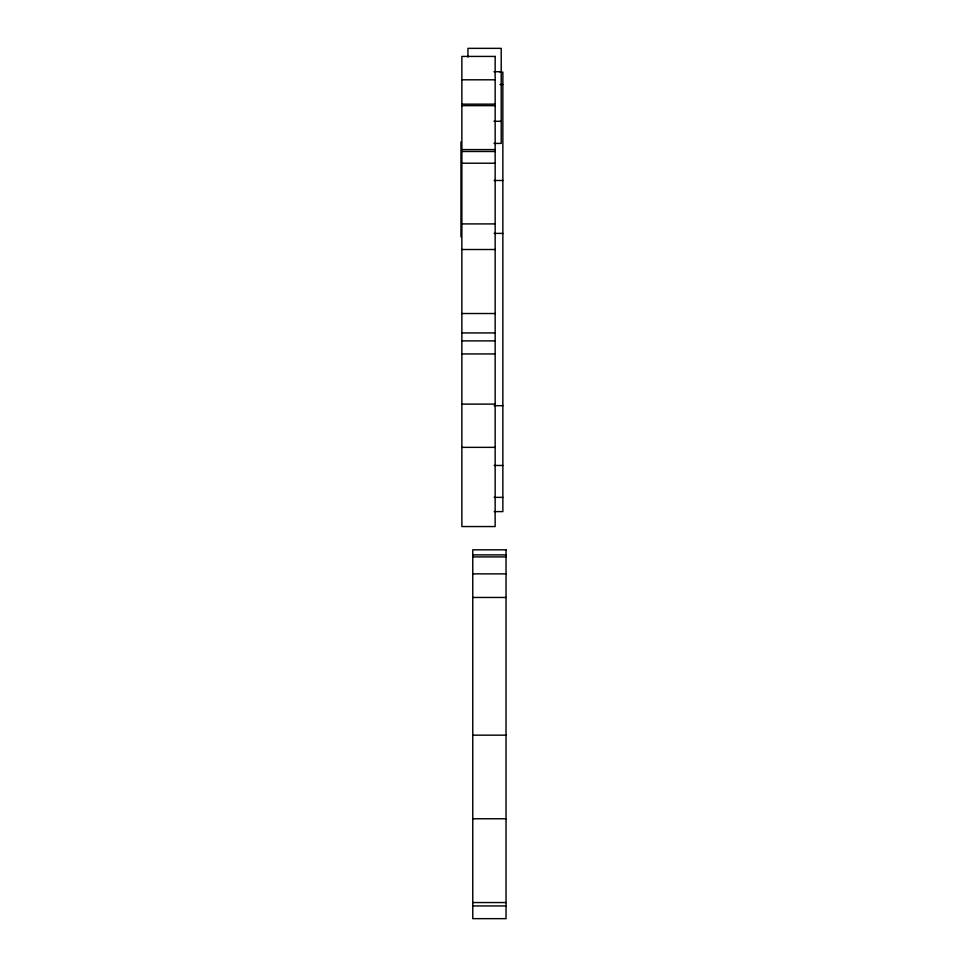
<?xml version="1.0" encoding="UTF-8"?>
<svg xmlns="http://www.w3.org/2000/svg" width="967" height="967" viewBox="0 0 967 967"><rect width="100%" height="100%" fill="white"/><g stroke="black" fill="none" stroke-linecap="round" stroke-linejoin="round"><path stroke-width="1.45" d="M493.968 71.715L501.208 71.715M499.975 72.114L502.864 72.114L502.864 511.603L494.185 511.603M461.875 79.802L495.152 79.802M499.975 84.504L502.864 84.504M461.875 104.146L495.152 104.146M461.875 105.657L495.152 105.657M493.968 121.286L501.208 121.286M493.968 143.406L501.208 143.406L501.208 48.35L467.931 48.35L467.931 57.113M461.875 149.595L495.152 149.595M461.875 151.493L495.152 151.493M461.875 163.218L495.152 163.218M494.185 180.491L502.864 180.491M461.875 223.909L495.152 223.909M494.185 233.398L502.864 233.398M461.875 249.51L495.152 249.51M461.875 313.526L495.152 313.526M461.875 332.926L495.152 332.926M461.875 340.892L495.152 340.892M461.875 353.934L495.152 353.934M461.875 404.109L495.152 404.109M494.185 405.681L502.864 405.681M461.875 447.358L495.152 447.358M494.185 465.465L502.864 465.465M494.185 497.364L502.864 497.364M472.766 554.877L506.031 554.877M472.766 556.907L506.031 556.907M472.766 573.866L506.031 573.866M472.766 597.461L506.031 597.461M472.766 735.162L506.031 735.162M472.766 818.771L506.031 818.771M472.766 902.549L506.031 902.549M472.766 905.934L506.031 905.934M460.969 141.823L460.969 236.879M495.152 56.424L461.875 56.424L461.875 526.556L495.152 526.556L495.152 56.424M506.031 549.812L472.766 549.812L472.766 918.65L506.031 918.65L506.031 549.812"/></g></svg>
